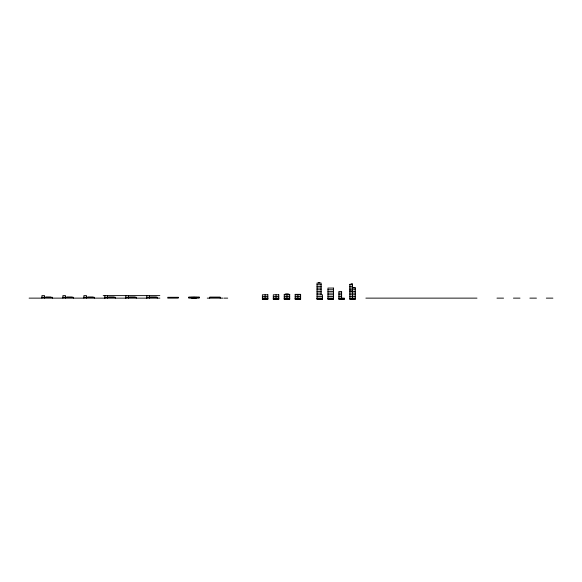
<?xml version="1.0" encoding="UTF-8"?>
<svg xmlns="http://www.w3.org/2000/svg" width="582" height="582" viewBox="0 0 582 582"><rect width="100%" height="100%" fill="white"/><g stroke="black" fill="none" stroke-linecap="round" stroke-linejoin="round"><path stroke-width="0.87" d="M352.554 284.292L349.826 284.292L349.826 299.388L355.289 299.388L355.289 287.646L352.554 287.646M317.03 284.707L321.126 284.707M349.826 284.707L352.554 284.707M317.03 286.388L321.126 286.388M349.826 286.388L352.554 286.388M317.03 288.061L321.126 288.061M349.826 288.061L355.289 288.061M317.03 289.741L321.126 289.741M327.957 289.741L333.428 289.741M349.826 289.741L355.289 289.741M349.826 291L352.554 291M317.03 291.422L321.126 291.422M327.957 291.422L333.428 291.422M349.826 291.422L355.289 291.422M317.03 293.095L321.126 293.095M327.957 293.095L333.428 293.095M338.891 293.095L341.627 293.095M349.826 293.095L355.289 293.095M284.234 294.776L289.698 294.776M295.169 294.776L300.632 294.776M317.03 294.776L322.493 294.776L322.493 299.388L317.03 299.388L317.03 283.034L321.126 283.034L321.126 294.776M327.957 294.776L333.428 294.776M338.891 294.776L341.627 294.776M349.826 294.776L355.289 294.776M103.189 295.612L159.854 295.612M262.373 296.456L267.836 296.456M273.3 296.456L278.771 296.456M284.234 296.456L289.698 296.456M295.169 296.456L300.632 296.456M317.03 296.456L322.493 296.456M327.957 296.456L333.428 296.456M338.891 296.456L341.627 296.456M349.826 296.456L355.289 296.456M45.84 297.126L50.881 297.126M66.806 297.126L72.27 297.126M87.78 297.126L93.207 297.126M108.594 297.126L114.181 297.126M129.56 297.126L135.184 297.126M150.374 297.126L156.478 297.126M209.695 297.227L220.178 297.227M41.919 297.257L52.409 297.293L52.409 298.13M62.892 297.257L73.376 297.293L73.376 298.13M83.866 297.257L94.349 297.293L94.349 298.13M188.721 297.293L199.204 297.293M29.1 298.13L159.861 298.13M207.257 298.13L223.081 298.13M224.157 298.13L227.708 298.13M262.373 298.13L267.836 298.13M273.3 298.13L278.771 298.13M284.234 298.13L289.698 298.13M295.169 298.13L300.632 298.13M317.03 298.13L322.493 298.13M327.957 298.13L333.428 298.13M338.891 298.13L344.355 298.13L344.355 299.388L338.891 299.388L338.891 291.422L341.627 291.422L341.627 298.13M349.826 298.13L355.289 298.13M365.86 298.13L476.985 298.13M496.977 298.13L503.554 298.13M513.426 298.13L520.002 298.13M529.875 298.13L536.451 298.13M546.323 298.13L552.9 298.13M262.373 298.551L267.836 298.551M273.3 298.551L278.771 298.551M284.234 298.551L289.698 298.551M295.169 298.551L300.632 298.551M317.03 298.551L322.493 298.551M327.957 298.551L333.428 298.551M338.891 298.551L344.355 298.551M349.826 298.551L355.289 298.551M262.373 298.966L267.836 298.966M273.3 298.966L278.771 298.966M284.234 298.966L289.698 298.966M295.169 298.966L300.632 298.966M317.03 298.966L322.493 298.966M327.957 298.966L333.428 298.966M338.891 298.966L344.355 298.966M349.826 298.966L355.289 298.966M352.554 298.13L352.554 283.87L351.186 283.87L351.186 284.292M352.554 298.551L352.554 299.388M341.627 298.551L341.627 299.388M330.692 298.551L330.692 299.388M319.758 283.034L319.758 282.612L318.398 282.612L318.398 283.034M319.758 298.551L319.758 299.388M297.897 294.354L297.897 298.13M297.897 298.551L297.897 299.388M288.337 294.354L288.337 293.939L285.602 293.939L285.602 294.354M286.97 294.354L286.97 298.13M286.97 298.551L286.97 299.388M276.035 294.776L276.035 298.13M276.035 298.551L276.035 299.388M265.101 294.776L265.101 298.13M265.101 298.551L265.101 299.388M220.178 298.13L220.178 297.293L209.695 297.293L209.695 298.13M196.585 297.257L196.585 298.13M195.603 297.257L195.603 298.13M194.948 297.293L194.948 298.13M194.519 297.176L194.519 298.13M193.406 297.176L193.406 298.13M192.984 297.293L192.984 298.13M192.329 297.257L192.329 298.13M191.34 297.257L191.34 298.13M157.264 298.13L157.264 297.257L146.78 297.257L146.78 298.13L146.78 295.612M149.399 295.612L149.399 298.13M136.29 298.13L136.29 297.257L125.807 297.257L125.807 298.13L125.807 295.612M128.426 295.612L128.426 298.13M115.323 298.13L115.323 297.257L104.833 297.257L104.833 298.13L104.833 295.612M107.459 295.612L107.459 298.13M86.485 298.13L86.485 295.612L83.866 295.612L83.866 298.13M65.511 298.13L65.511 295.612L62.892 295.612L62.892 298.13M44.545 298.13L44.545 295.612L41.919 295.612L41.919 298.13M333.428 288.061L327.957 288.061L327.957 299.388L333.428 299.388L333.428 288.061M289.698 294.354L284.234 294.354L284.234 299.388L289.698 299.388L289.698 294.354M300.632 294.354L295.169 294.354L295.169 299.388L300.632 299.388L300.632 294.354M267.836 294.776L262.373 294.776L262.373 299.388L267.836 299.388L267.836 294.776M278.771 294.776L273.3 294.776L273.3 299.388L278.771 299.388L278.771 294.776M199.204 297.176L188.721 297.176L188.721 298.13L199.204 298.13L199.204 297.176M178.238 297.293L167.747 297.293L167.747 298.13L178.238 298.13L178.238 297.293"/></g></svg>
